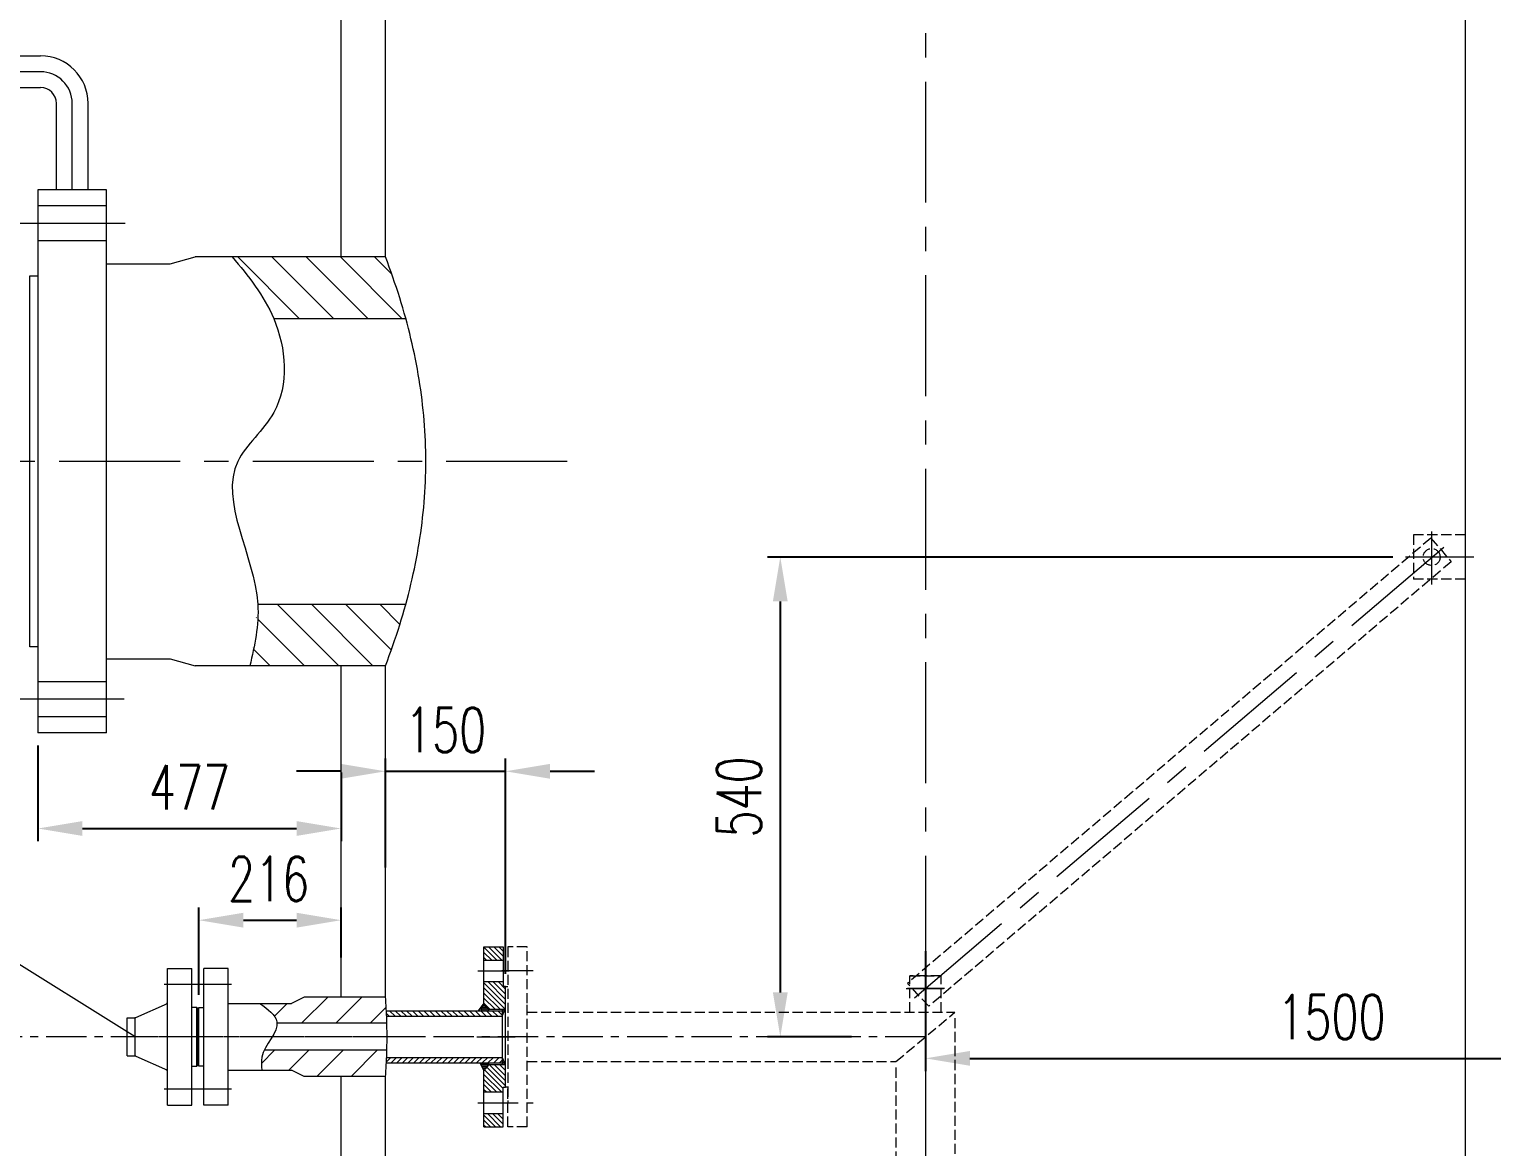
# Model space of a CAD drawing. Header units: millimetres. Extents: x -20190 to -19596, y -22267 to -21426.
# Drawn here: x -20089.5 to -19974.4, y -21715.1 to -21627.1 of the extents above; entities that cross this region are included whole.
import ezdxf

# ---------------------------------------------------------------- set-up
doc = ezdxf.new("R2010")
doc.units = ezdxf.units.MM
doc.linetypes.add('ACAD_ISO02W100', pattern=[11, 8, -3])
doc.linetypes.add('CENTER', pattern=[50.800000000000004, 31.75, -6.35, 6.35, -6.35])
for name, color, linetype, lineweight in [('1粗实线', 2, 'Continuous', 50), ('2', 7, 'Continuous', 20), ('3虚线', 4, 'ACAD_ISO02W100', 20), ('4中心线', 1, 'CENTER', 15)]:
    doc.layers.add(name, color=color, linetype=linetype, lineweight=lineweight)
doc.layers.add('3基线', color=1, linetype='CENTER')
doc.styles.add('SPM', font='romans.shx', dxfattribs={"width": 0.71, "height": 3.5, "bigfont": 'gbcbig.shx'})
doc.dimstyles.new('SPM-20', dxfattribs={"dimtxt": 3.5, "dimasz": 3.5, "dimexe": 1, "dimexo": 1, "dimgap": 1.5, "dimtad": 1, "dimlfac": 20, "dimdsep": 46, "dimtxsty": 'SPM', "dimcen": 3.5, "dimclrd": 3, "dimclre": 3, "dimclrt": 3, "dimadec": 0, "dimazin": 0, "dimtfac": 1, "dimtmove": 0, "dimatfit": 3, "dimfxl": 1.25, "dimarcsym": 1})

# ---------------------------------------------------------------- blocks, each defined once
blk = doc.blocks.new('*D117')
at = {"layer": '2', "color": 7, "lineweight": -2}
for p, q in [((-20065.98936855336, -21590.62268475569), (-20113.60047216026, -21590.62268475569)), ((-20112.60047216026, -21594.12268475569), (-20112.60047216026, -21947.12268477986)), ((-20065.98936855336, -21950.62268477986), (-20113.60047216026, -21950.62268477986))]:
    blk.add_line(p, q, dxfattribs=at)
at = {"layer": '2', "color": 7}
for points in [[(-20113.18380549359, -21594.12268475569), (-20112.01713882693, -21594.12268475569), (-20112.60047216026, -21590.62268475569)], [(-20113.18380549359, -21947.12268477986), (-20112.01713882693, -21947.12268477986), (-20112.60047216026, -21950.62268477986)]]:
    blk.add_solid(points, dxfattribs=at)
at = {"layer": 'Defpoints', "color": 0}
for p in [(-20064.98936855336, -21590.62268475569), (-20112.60047216026, -21950.62268477986), (-20064.98936855336, -21950.62268477986)]:
    blk.add_point(p, dxfattribs=at)
at = {"layer": '2', "color": 7, "lineweight": 13, "insert": (-20115.85047216026, -21779.70297865532), "char_height": 3.5, "attachment_point": 5, "rotation": 90, "style": 'SPM'}
blk.add_mtext('11200', dxfattribs=at)
blk = doc.blocks.new('*D84')
at = {"layer": '2', "color": 7, "lineweight": -2}
for p, q in [((-20035.23936855336, -21545.56369949377), (-20123.31686906131, -21545.56369949377)), ((-20122.31686906131, -21549.06369949377), (-20122.31686906131, -22022.12268477986)), ((-20072.48936855336, -22025.62268477986), (-20123.31686906131, -22025.62268477986))]:
    blk.add_line(p, q, dxfattribs=at)
at = {"layer": '2', "color": 7}
for points in [[(-20122.90020239464, -21549.06369949377), (-20121.73353572797, -21549.06369949377), (-20122.31686906131, -21545.56369949377)], [(-20122.90020239464, -22022.12268477986), (-20121.73353572797, -22022.12268477986), (-20122.31686906131, -22025.62268477986)]]:
    blk.add_solid(points, dxfattribs=at)
at = {"layer": 'Defpoints', "color": 0}
for p in [(-20034.23936855336, -21545.56369949377), (-20122.31686906131, -22025.62268477986), (-20071.48936855336, -22025.62268477986)]:
    blk.add_point(p, dxfattribs=at)
at = {"layer": '2', "color": 7, "lineweight": 13, "insert": (-20125.5668690613, -21780.92897659236), "char_height": 3.5, "attachment_point": 5, "rotation": 90, "style": 'SPM'}
blk.add_mtext('~13600', dxfattribs=at)
blk = doc.blocks.new('*D100')
at = {"layer": '2', "color": 7, "lineweight": -2}
for p, q in [((-20004.48936855336, -21485.2965998885), (-19935.73976984638, -21485.2965998885)), ((-19936.73976984638, -21644.70202033544), (-19936.73976984638, -21488.7965998885)), ((-19951.51436855336, -21648.20202033544), (-19935.73976984638, -21648.20202033544))]:
    blk.add_line(p, q, dxfattribs=at)
at = {"layer": '2', "color": 7}
for points in [[(-19937.32310317971, -21488.7965998885), (-19936.15643651305, -21488.7965998885), (-19936.73976984638, -21485.2965998885)], [(-19937.32310317971, -21644.70202033544), (-19936.15643651305, -21644.70202033544), (-19936.73976984638, -21648.20202033544)]]:
    blk.add_solid(points, dxfattribs=at)
at = {"layer": 'Defpoints', "color": 0}
for p in [(-20005.48936855336, -21485.2965998885), (-19936.73976984638, -21485.2965998885), (-19952.51436855336, -21648.20202033544)]:
    blk.add_point(p, dxfattribs=at)
at = {"layer": '2', "color": 7, "lineweight": 13, "insert": (-19939.98976984638, -21566.74931011197), "char_height": 3.5, "attachment_point": 5, "rotation": 90, "style": 'SPM'}
blk.add_mtext('3400', dxfattribs=at)
blk = doc.blocks.new('*D145')
at = {"layer": '2', "color": 7, "lineweight": -2}
for p, q in [((-20065.98936855336, -21590.62268475569), (-20103.84125308617, -21590.62268475569)), ((-20102.84125308617, -21594.12268475569), (-20102.84125308617, -21657.62268475569)), ((-20094.70207066196, -21661.12268475569), (-20103.84125308617, -21661.12268475569))]:
    blk.add_line(p, q, dxfattribs=at)
at = {"layer": '2', "color": 7}
for points in [[(-20103.4245864195, -21594.12268475569), (-20102.25791975284, -21594.12268475569), (-20102.84125308617, -21590.62268475569)], [(-20103.4245864195, -21657.62268475569), (-20102.25791975284, -21657.62268475569), (-20102.84125308617, -21661.12268475569)]]:
    blk.add_solid(points, dxfattribs=at)
at = {"layer": 'Defpoints', "color": 0}
for p in [(-20064.98936855336, -21590.62268475569), (-20102.84125308617, -21661.12268475569), (-20093.70207066196, -21661.12268475569)]:
    blk.add_point(p, dxfattribs=at)
at = {"layer": '2', "color": 7, "lineweight": 13, "insert": (-20106.09125308616, -21625.8726847557), "char_height": 3.5, "attachment_point": 5, "rotation": 90, "style": 'SPM'}
blk.add_mtext('1410', dxfattribs=at)
blk = doc.blocks.new('*D146')
at = {"layer": '2', "color": 7, "lineweight": -2}
for p, q in [((-20088.85449649753, -21683.49768475569), (-20088.85449649753, -21691.03234858176)), ((-20064.98936855336, -21685.62751666873), (-20064.98936855336, -21691.03234858176)), ((-20085.35449649753, -21690.03234858176), (-20068.48936855336, -21690.03234858176))]:
    blk.add_line(p, q, dxfattribs=at)
at = {"layer": '2', "color": 7}
for points in [[(-20085.35449649753, -21689.44901524843), (-20085.35449649753, -21690.61568191509), (-20088.85449649753, -21690.03234858176)], [(-20068.48936855336, -21689.44901524843), (-20068.48936855336, -21690.61568191509), (-20064.98936855336, -21690.03234858176)]]:
    blk.add_solid(points, dxfattribs=at)
at = {"layer": 'Defpoints', "color": 0}
for p in [(-20088.85449649753, -21682.49768475569), (-20064.98936855336, -21684.62751666873), (-20064.98936855336, -21690.03234858176)]:
    blk.add_point(p, dxfattribs=at)
at = {"layer": '2', "color": 7, "lineweight": 13, "insert": (-20076.92193252545, -21686.78234858176), "char_height": 3.5, "attachment_point": 5, "style": 'SPM'}
blk.add_mtext('477', dxfattribs=at)
blk = doc.blocks.new('*D150')
at = {"layer": '2', "color": 7, "lineweight": -2}
for p, q in [((-20018.98936855336, -21699.68072270204), (-20018.98936855336, -21709.13069721001)), ((-19943.98936855336, -21708.07952260412), (-19943.98936855336, -21707.13069721001)), ((-20015.48936855336, -21708.13069721001), (-19947.48936855336, -21708.13069721001))]:
    blk.add_line(p, q, dxfattribs=at)
at = {"layer": '2', "color": 7}
for points in [[(-20015.48936855336, -21707.54736387668), (-20015.48936855336, -21708.71403054334), (-20018.98936855336, -21708.13069721001)], [(-19947.48936855336, -21707.54736387668), (-19947.48936855336, -21708.71403054334), (-19943.98936855336, -21708.13069721001)]]:
    blk.add_solid(points, dxfattribs=at)
at = {"layer": 'Defpoints', "color": 0}
for p in [(-20018.98936855336, -21698.68072270204), (-19943.98936855336, -21708.13069721001), (-19943.98936855336, -21709.07952260412)]:
    blk.add_point(p, dxfattribs=at)
at = {"layer": '2', "color": 7, "lineweight": 13, "insert": (-19987.02822390464, -21704.88069721001), "char_height": 3.5, "attachment_point": 5, "style": 'SPM'}
blk.add_mtext('1500', dxfattribs=at)
blk = doc.blocks.new('*D143')
at = {"layer": '2', "color": 7, "lineweight": -2}
for p, q in [((-20076.18532314751, -21703.13521264604), (-20076.18532314751, -21696.25257074839)), ((-20064.98936855336, -21700.19239559378), (-20064.98936855336, -21696.25257074839)), ((-20072.68532314751, -21697.25257074839), (-20068.48936855336, -21697.25257074839))]:
    blk.add_line(p, q, dxfattribs=at)
at = {"layer": '2', "color": 7}
for points in [[(-20072.68532314751, -21696.66923741506), (-20072.68532314751, -21697.83590408172), (-20076.18532314751, -21697.25257074839)], [(-20068.48936855336, -21696.66923741506), (-20068.48936855336, -21697.83590408172), (-20064.98936855336, -21697.25257074839)]]:
    blk.add_solid(points, dxfattribs=at)
at = {"layer": 'Defpoints', "color": 0}
for p in [(-20064.98936855336, -21697.25257074839), (-20064.98936855336, -21701.19239559378), (-20076.18532314751, -21704.13521264604)]:
    blk.add_point(p, dxfattribs=at)
at = {"layer": '2', "color": 7, "lineweight": 13, "insert": (-20070.69868639326, -21694.00257074839), "char_height": 3.5, "attachment_point": 5, "style": 'SPM'}
blk.add_mtext('216', dxfattribs=at)
blk = doc.blocks.new('*D139')
at = {"layer": '2', "color": 7, "lineweight": -2}
for p, q in [((-19982.19711233681, -21668.65745264604), (-20031.4174327376, -21668.65745264604)), ((-20030.4174327376, -21672.15745264604), (-20030.4174327376, -21702.93521264604)), ((-20024.79950236479, -21706.43521264604), (-20031.4174327376, -21706.43521264604))]:
    blk.add_line(p, q, dxfattribs=at)
at = {"layer": '2', "color": 7}
for points in [[(-20031.00076607093, -21672.15745264604), (-20029.83409940427, -21672.15745264604), (-20030.4174327376, -21668.65745264604)], [(-20031.00076607093, -21702.93521264604), (-20029.83409940427, -21702.93521264604), (-20030.4174327376, -21706.43521264604)]]:
    blk.add_solid(points, dxfattribs=at)
at = {"layer": 'Defpoints', "color": 0}
for p in [(-19981.19711233681, -21668.65745264604), (-20030.4174327376, -21706.43521264604), (-20023.79950236479, -21706.43521264604)]:
    blk.add_point(p, dxfattribs=at)
at = {"layer": '2', "color": 7, "lineweight": 13, "insert": (-20033.66743273759, -21687.54633264604), "char_height": 3.5, "attachment_point": 5, "rotation": 90, "style": 'SPM'}
blk.add_mtext('540', dxfattribs=at)
blk = doc.blocks.new('*D140')
at = {"layer": '2', "color": 7, "lineweight": -2}
for p, q in [((-20064.98936855336, -21685.52802074647), (-20068.48936855336, -21685.52802074647)), ((-20061.48936855336, -21693.09992051965), (-20061.48936855336, -21684.52802074647)), ((-20061.48936855336, -21685.52802074647), (-20052.04488855336, -21685.52802074647)), ((-20052.04488855336, -21701.46854784603), (-20052.04488855336, -21684.52802074647)), ((-20048.54488855336, -21685.52802074647), (-20045.04488855336, -21685.52802074647))]:
    blk.add_line(p, q, dxfattribs=at)
at = {"layer": '2', "color": 7}
for points in [[(-20064.98936855336, -21684.94468741314), (-20064.98936855336, -21686.1113540798), (-20061.48936855336, -21685.52802074647)], [(-20048.54488855336, -21684.94468741314), (-20048.54488855336, -21686.1113540798), (-20052.04488855336, -21685.52802074647)]]:
    blk.add_solid(points, dxfattribs=at)
at = {"layer": 'Defpoints', "color": 0}
for p in [(-20052.04488855336, -21685.52802074647), (-20061.48936855336, -21694.09992051965), (-20052.04488855336, -21702.46854784603)]:
    blk.add_point(p, dxfattribs=at)
at = {"layer": '2', "color": 7, "lineweight": 13, "insert": (-20056.76712855336, -21682.27802074647), "char_height": 3.5, "attachment_point": 5, "style": 'SPM'}
blk.add_mtext('150', dxfattribs=at)

msp = doc.modelspace()

# ---------------------------------------------------------------- hatches: boundary and pattern name
at = {"layer": '2', "lineweight": 13}
h = msp.add_hatch(dxfattribs=at)
h.set_pattern_fill('ANSI31', scale=0.6, style=0)
h.set_pattern_definition([(135, (-38763.94025485577, -39.22493181133905), (1.347038418160373, 1.347038418160373), [])])
edge = h.paths.add_edge_path()
edge.add_spline(control_points=[(-20073.55515196472, -21645.02268475569), (-20072.31505930244, -21646.52614139188), (-20071.07496664016, -21648.02959802808), (-20070.2979668828, -21649.87268475569)], knot_values=[0, 0, 0, 0, 5.842238839509251, 5.842238839509553, 5.842238839509553, 5.842238839509553], degree=3, periodic=0)
edge.add_line((-20070.29796688281, -21649.87268475569), (-20059.89674618998, -21649.87268475569))
edge.add_spline(control_points=[(-20059.89674618998, -21649.8726847557), (-20060.04650868831, -21649.32628188572), (-20060.52690135739, -21647.69296347562), (-20061.1041935627, -21646.09131813452), (-20061.48936854751, -21645.02268475569)], knot_values=[27.88797015679205, 27.88797015679205, 27.88797015679205, 27.88797015679205, 29.58717566156528, 32.99390543217761, 32.99390543217761, 32.99390543217761, 32.99390543217761], degree=3, periodic=0)
edge.add_line((-20061.48936854751, -21645.02268475569), (-20073.55515196472, -21645.02268475569))
edge = h.paths.add_edge_path()
edge.add_spline(control_points=[(-20071.55073029156, -21672.37268475569), (-20071.44192934936, -21674.03677914117), (-20071.80952039872, -21675.62973194843), (-20072.17711144808, -21677.22268475569)], knot_values=[29.37344908548626, 29.37344908548626, 29.37344908548626, 29.37344908548795, 34.26373060634367, 34.26373060634367, 34.26373060634367, 34.26373060634367], degree=3, periodic=0)
edge.add_line((-20072.17711144808, -21677.22268475569), (-20061.48936854751, -21677.22268475569))
edge.add_spline(control_points=[(-20061.48936854751, -21677.22268475569), (-20061.1041935627, -21676.15405137685), (-20060.52690135739, -21674.55240603576), (-20060.04650868831, -21672.91908762566), (-20059.89674618999, -21672.37268475568)], knot_values=[0, 0, 0, 0, 3.40672977061233, 5.10593527538187, 5.10593527538187, 5.10593527538187, 5.10593527538187], degree=3, periodic=0)
edge.add_line((-20059.89674619, -21672.37268475569), (-20071.55073029156, -21672.37268475569))
h = msp.add_hatch(dxfattribs=at)
h.set_pattern_fill('U', scale=0.2833332, angle=135, style=0, pattern_type=0)
h.set_pattern_definition([(135, (-21635.49244508549, -22266.15452184649), (-0.2003468270552844, -0.2003468270552842), [])])
h.paths.add_polyline_path([(-20053.74488775335, -21713.51854264603), (-20052.23377735335, -21713.51854264603), (-20052.23377735335, -21712.47965424604), (-20053.74488775335, -21712.47965424604)])
h.paths.add_polyline_path([(-20053.74488775335, -21699.35188264603), (-20052.23377735335, -21699.35188264603), (-20052.23377735335, -21700.39077104603), (-20053.74488775335, -21700.39077104603)])
h.paths.add_polyline_path([(-20053.34864627316, -21708.60743384603), (-20052.04488855336, -21708.60743384603), (-20052.04488855336, -21710.40187744603), (-20052.23377735335, -21710.40187744603), (-20052.23377735335, -21710.77965504603), (-20053.74488775335, -21710.77965504603), (-20053.74488775335, -21709.07965584604)])
h.paths.add_polyline_path([(-20053.34864627316, -21704.26299144603), (-20052.04488855336, -21704.26299144603), (-20052.04488855336, -21702.46854784603), (-20052.23377735335, -21702.46854784603), (-20052.23377735335, -21702.09077024604), (-20053.74488775335, -21702.09077024604), (-20053.74488775335, -21703.79076944603)])
h = msp.add_hatch(dxfattribs=at)
h.set_pattern_fill('ANSI31', scale=0.6, style=0)
h.set_pattern_definition([(45, (-1274.038482250948, 194.9625402983111), (-1.347038418160373, 1.347038418160373), [])])
edge = h.paths.add_edge_path()
edge.add_line((-20067.88932314751, -21703.31021264604), (-20068.88932314751, -21703.81021264604))
edge.add_line((-20068.88932314751, -21703.81021264604), (-20071.38682314751, -21703.81021264604))
edge.add_spline(control_points=[(-20071.38682314751, -21703.81021264604), (-20070.75898164496, -21704.26595750168), (-20070.08185898916, -21704.75747513115), (-20070.02759456519, -21705.33058739833), (-20070.02665415801, -21705.37271264604)], knot_values=[0, 0, 0, 0, 1.97059901523212, 2.125277212922033, 2.125277212922033, 2.125277212922033, 2.125277212922033], degree=3, periodic=0)
edge.add_line((-20070.02665415802, -21705.37271264604), (-20061.38763022142, -21705.37271264604))
edge.add_spline(control_points=[(-20061.38763022142, -21705.37271264604), (-20061.38919732215, -21705.31020884026), (-20061.39659502096, -21705.03930964882), (-20061.41436112261, -21704.5600179506), (-20061.4460702689, -21703.93491382424), (-20061.47493164843, -21703.51850609678), (-20061.48936854751, -21703.31021264604)], knot_values=[4.190392657624888, 4.190392657624888, 4.190392657624888, 4.190392657624888, 4.377961431220379, 5.003385372941919, 5.629214946244236, 6.255583321597016, 6.255583321597016, 6.255583321597016, 6.255583321597016], degree=3, periodic=0)
edge.add_line((-20061.48936854751, -21703.31021264604), (-20067.88932314751, -21703.31021264604))
edge = h.paths.add_edge_path()
edge.add_spline(control_points=[(-20071.04106044787, -21707.49771264604), (-20071.12505297669, -21707.67574571022), (-20071.31773610302, -21708.19288776795), (-20071.26419143356, -21708.71778219344), (-20071.2292599797, -21709.06021264604)], knot_values=[4.457065801010974, 4.457065801010974, 4.457065801010974, 4.457065801010974, 5.0026996343269, 6.026691590338642, 6.026691590338642, 6.026691590338642, 6.026691590338642], degree=3, periodic=0)
edge.add_line((-20071.22925997971, -21709.06021264604), (-20068.88932314751, -21709.06021264604))
edge.add_line((-20068.88932314751, -21709.06021264604), (-20067.8893231475, -21709.56021264604))
edge.add_line((-20067.8893231475, -21709.56021264604), (-20061.4893685475, -21709.56021264604))
edge.add_spline(control_points=[(-20061.48936854751, -21709.56021264604), (-20061.47493164843, -21709.3519191953), (-20061.44607026891, -21708.93551146783), (-20061.4143611226, -21708.31040734149), (-20061.39659502096, -21707.83111564326), (-20061.38919732215, -21707.56021645182), (-20061.38763022142, -21707.49771264605)], knot_values=[0, 0, 0, 0, 0.6263683753527806, 1.252197948655097, 1.877621890376637, 2.065190663968488, 2.065190663968488, 2.065190663968488, 2.065190663968488], degree=3, periodic=0)
edge.add_line((-20061.38763022142, -21707.49771264604), (-20071.04106044787, -21707.49771264604))
at = {"layer": '2', "lineweight": 13, "ltscale": 0.01}
h = msp.add_hatch(dxfattribs=at)
h.set_pattern_fill('ANSI37', scale=0.0472222, angle=45, style=0)
h.set_pattern_definition([(90, (-20597.29393226661, -20134.17113154294), (-0.149930485, 3.145630422807244e-17), []), (180, (-20597.29393226661, -20134.17113154294), (-3.145630422807244e-17, -0.149930485), [])])
h.paths.add_polyline_path([(-20053.34864627316, -21704.38094007712), (-20053.34864627316, -21704.26299144603), (-20053.74488775335, -21703.79076944603), (-20054.19408313485, -21704.38094007712)])
h.paths.add_polyline_path([(-20052.30152564916, -21704.8106313299), (-20052.07015137796, -21704.26299144603), (-20052.30152564916, -21704.26299144603)])
h.paths.add_polyline_path([(-20052.30152564916, -21708.05979396217), (-20052.30152564916, -21708.60743384603), (-20052.07015137796, -21708.60743384603)])
h.paths.add_polyline_path([(-20054.04132205964, -21708.48948521495), (-20053.74488775335, -21709.07965584604), (-20053.34864627316, -21708.60743384603), (-20053.34864627316, -21708.48948521495)])
at = {"layer": '2', "lineweight": 13}
h = msp.add_hatch(dxfattribs=at)
h.set_pattern_fill('ANSI31', scale=0.1, style=0)
h.set_pattern_definition([(315, (-1274.038482250951, -43437.94177910571), (-0.2245064030267288, -0.2245064030267289), [])])
edge = h.paths.add_edge_path()
edge.add_line((-20052.30152564916, -21704.81063132991), (-20061.40547815104, -21704.8106313299))
edge.add_spline(control_points=[(-20061.40547815103, -21704.81063132991), (-20061.40867650013, -21704.72714939269), (-20061.41457195924, -21704.58390648802), (-20061.42113860769, -21704.4406917553), (-20061.42400740109, -21704.38094007712)], knot_values=[1.072739833577604, 1.072739833577604, 1.072739833577604, 1.072739833577604, 1.323367213988811, 1.502825329066304, 1.502825329066304, 1.502825329066304, 1.502825329066304], degree=3, periodic=0)
edge.add_line((-20061.42400740109, -21704.38094007712), (-20052.30152564916, -21704.38094007713))
edge.add_line((-20052.30152564916, -21704.38094007713), (-20052.30152564916, -21704.81063132991))
h = msp.add_hatch(dxfattribs=at)
h.set_pattern_fill('ANSI31', scale=0.1, style=0)
h.set_pattern_definition([(45, (0, 0), (-0.2245064030267288, 0.2245064030267289), [])])
edge = h.paths.add_edge_path()
edge.add_line((-20052.30152564916, -21708.05979396217), (-20061.40547815104, -21708.05979396217))
edge.add_spline(control_points=[(-20061.40547815103, -21708.05979396217), (-20061.40867650013, -21708.14327589938), (-20061.41457195924, -21708.28651880405), (-20061.42113860769, -21708.42973353678), (-20061.42400740109, -21708.48948521495)], knot_values=[1.072739833577604, 1.072739833577604, 1.072739833577604, 1.072739833577604, 1.323367213988811, 1.502825329066304, 1.502825329066304, 1.502825329066304, 1.502825329066304], degree=3, periodic=0)
edge.add_line((-20061.42400740109, -21708.48948521495), (-20052.30152564916, -21708.48948521494))
edge.add_line((-20052.30152564916, -21708.48948521494), (-20052.30152564916, -21708.05979396217))

# ---------------------------------------------------------------- linework, layer by layer
at = {"layer": '1粗实线', "color": 7, "lineweight": 13}
for p, q in [((-20064.98936855336, -21645.02268475569), (-20064.98936855336, -21590.62268475569)), ((-20061.48936855336, -21645.02268475569), (-20061.48936855336, -21590.62268475569)), ((-19976.48936855336, -21677.22268475569), (-19976.48936855336, -21590.62268475569)), ((-20094.59116316419, -21629.19143475569), (-20088.65449649753, -21629.19143475569)), ((-20094.59116316419, -21631.69143475569), (-20088.65449649753, -21631.69143475569)), ((-20087.40449649753, -21639.74768475569), (-20087.40449649753, -21632.94143475569)), ((-20084.90449649753, -21639.74768475569), (-20084.90449649753, -21632.94143475569)), ((-20083.45449649752, -21639.74768475569), (-20088.85449649753, -21639.74768475569)), ((-20088.85449649753, -21639.74768475569), (-20088.85449649753, -21682.49768475569)), ((-20083.45449649752, -21682.49768475569), (-20083.45449649752, -21639.74768475569)), ((-20083.45449649752, -21641.01018475569), (-20088.85449649753, -21641.01018475569)), ((-20083.45449649752, -21643.76018475569), (-20088.85449649753, -21643.76018475569)), ((-20078.45449649752, -21645.57268475569), (-20076.48936855336, -21645.02268475569)), ((-20061.48936855336, -21645.02268475569), (-20076.48936855336, -21645.02268475569)), ((-20083.45449649752, -21645.57268475569), (-20078.45449649752, -21645.57268475569)), ((-20089.48949649752, -21675.72268475569), (-20089.48949649752, -21646.52268475569)), ((-20089.48949649752, -21646.52268475569), (-20088.85449649753, -21646.52268475569)), ((-20070.2979668828, -21649.87268475569), (-20059.89674618994, -21649.87268475569)), ((-20071.55073029156, -21672.37268475569), (-20059.89674618994, -21672.37268475569)), ((-20088.85449649753, -21675.72268475569), (-20089.48949649752, -21675.72268475569)), ((-20083.45449649752, -21676.67268475569), (-20078.45449649752, -21676.67268475569)), ((-20078.45449649752, -21676.67268475569), (-20076.48936855336, -21677.22268475569)), ((-20061.48936855336, -21677.22268475569), (-20076.48936855336, -21677.22268475569)), ((-20064.98936855336, -21703.31021264604), (-20064.98936855336, -21677.22268475569)), ((-20061.48936855336, -21703.31021264604), (-20061.48936855336, -21677.22268475569)), ((-19976.48936855336, -21803.62268475569), (-19976.48936855336, -21677.22268475569)), ((-20083.45449649752, -21678.48518475569), (-20088.85449649753, -21678.48518475569)), ((-20083.45449649752, -21681.23518475569), (-20088.85449649753, -21681.23518475569)), ((-20083.45449649752, -21682.49768475569), (-20088.85449649753, -21682.49768475569)), ((-20053.74488775336, -21699.35188264603), (-20052.23377735335, -21699.35188264603)), ((-20053.74488775336, -21703.79076944603), (-20053.74488775336, -21699.35188264603)), ((-20052.23377735335, -21699.35188264603), (-20052.23377735335, -21702.46854784603)), ((-20053.74488775336, -21700.39077104603), (-20052.23377735335, -21700.39077104603)), ((-20078.65632314751, -21701.06021264604), (-20076.73132314751, -21701.06021264604)), ((-20078.65632314751, -21711.81021264604), (-20078.65632314751, -21701.06021264604)), ((-20076.73132314751, -21711.81021264604), (-20076.73132314751, -21701.06021264604)), ((-20073.88432314751, -21701.06021264604), (-20075.78932314751, -21701.06021264604)), ((-20075.78932314751, -21711.81021264604), (-20075.78932314751, -21701.06021264604)), ((-20073.88432314751, -21711.81021264604), (-20073.88432314751, -21701.06021264604)), ((-20053.74488775336, -21702.09077024604), (-20052.23377735335, -21702.09077024604)), ((-20052.04488855336, -21702.46854784603), (-20052.23377735335, -21702.46854784603)), ((-20052.04488855336, -21710.40187744603), (-20052.04488855336, -21702.46854784603)), ((-20052.04488855336, -21710.40187744603), (-20052.04488855336, -21702.46854784603)), ((-20081.15808537618, -21704.90872710204), (-20078.65632314751, -21703.81021264604)), ((-20073.88432314751, -21703.81021264604), (-20068.8893231475, -21703.81021264604)), ((-20067.88932314751, -21703.31021264604), (-20068.8893231475, -21703.81021264604)), ((-20061.48936854751, -21703.31021264604), (-20067.88932314751, -21703.31021264604)), ((-20053.74488775336, -21703.79076944603), (-20054.19408313485, -21704.38094007712)), ((-20053.34864627316, -21704.26299144603), (-20053.74488775336, -21703.79076944603)), ((-20081.83132314751, -21707.94271264604), (-20081.83132314751, -21704.92771264604)), ((-20081.83132314751, -21704.92771264604), (-20081.2485455548, -21704.92771264604)), ((-20081.20132314751, -21707.94271264604), (-20081.20132314751, -21704.92771264604)), ((-20076.33532314751, -21704.13521264604), (-20076.73132314751, -21704.13521264604)), ((-20076.33532314751, -21708.73521264604), (-20076.33532314751, -21704.13521264604)), ((-20076.2603231475, -21708.73521264604), (-20076.2603231475, -21704.13521264604)), ((-20076.18532314751, -21708.73521264604), (-20076.18532314751, -21704.13521264604)), ((-20076.18532314751, -21704.13521264604), (-20075.78932314751, -21704.13521264604)), ((-20061.40547815104, -21704.8106313299), (-20052.30152564916, -21704.8106313299)), ((-20061.40388594323, -21704.38094007712), (-20052.30152564916, -21704.38094007712)), ((-20053.34864627316, -21704.26299144603), (-20052.04488855336, -21704.26299144603)), ((-20053.34864627316, -21704.38094007712), (-20053.34864627316, -21704.26299144603)), ((-20052.30152564916, -21704.26299144603), (-20052.30152564916, -21708.60743384603)), ((-20061.38763022142, -21705.37271264604), (-20070.02665415801, -21705.37271264604)), ((-20081.83132314751, -21707.94271264604), (-20081.2485455548, -21707.94271264604)), ((-20081.15808537618, -21707.96169819003), (-20078.65632314751, -21709.06021264604)), ((-20061.37432314751, -21707.49771264604), (-20071.04106044787, -21707.49771264604)), ((-20061.4240074011, -21708.48948521495), (-20052.30152564916, -21708.48948521495)), ((-20061.40547815103, -21708.05979396217), (-20052.30152564916, -21708.05979396217)), ((-20054.50747995612, -21708.48948521495), (-20052.30152564916, -21708.48948521495)), ((-20053.74488775336, -21709.07965584604), (-20054.04132205965, -21708.48948521495)), ((-20053.34864627316, -21708.60743384603), (-20053.34864627316, -21708.48948521495)), ((-20076.73132314751, -21708.73521264604), (-20076.33532314751, -21708.73521264604)), ((-20075.78932314751, -21708.73521264604), (-20076.18532314751, -21708.73521264604)), ((-20073.88432314751, -21709.06021264604), (-20068.8893231475, -21709.06021264604)), ((-20067.88932314751, -21709.56021264604), (-20068.8893231475, -21709.06021264604)), ((-20061.48936854751, -21709.56021264604), (-20067.88932314751, -21709.56021264604)), ((-20064.98936855336, -21803.62268475569), (-20064.98936855336, -21709.56021264604)), ((-20061.48936855336, -21803.62268475569), (-20061.48936855336, -21709.56021264604)), ((-20053.34864627316, -21708.60743384603), (-20053.74488775336, -21709.07965584604)), ((-20053.74488775336, -21713.51854264603), (-20053.74488775336, -21709.07965584604)), ((-20053.34864627316, -21708.60743384603), (-20052.04488855336, -21708.60743384603)), ((-20053.74488775336, -21710.77965504603), (-20052.23377735335, -21710.77965504603)), ((-20052.23377735335, -21713.51854264603), (-20052.23377735335, -21710.40187744603)), ((-20052.23377735335, -21710.40187744603), (-20052.04488855336, -21710.40187744603)), ((-20078.65632314751, -21711.81021264604), (-20076.73132314751, -21711.81021264604)), ((-20073.88432314751, -21711.81021264604), (-20075.78932314751, -21711.81021264604)), ((-20053.74488775336, -21712.47965424604), (-20052.23377735335, -21712.47965424604)), ((-20053.74488775336, -21713.51854264603), (-20052.23377735335, -21713.51854264603))]:
    msp.add_line(p, q, dxfattribs=at)
for centre, radius, start, end in [((-20088.65449649753, -21632.94143475569), 3.75, 7.016477563892661e-15, 90), ((-20088.65449649753, -21632.94143475569), 1.25, 7.016477563892661e-15, 90), ((-20078.83132314751, -21703.69592712842), 0.175, 293.7060986141939, 0), ((-20081.2485455548, -21704.70271264604), 0.225, 270, 293.7060986141939), ((-20081.2485455548, -21708.16771264604), 0.225, 66.29390138580607, 90), ((-20078.83132314751, -21709.17449816365), 0.175, 0, 66.29390138580607)]:
    msp.add_arc(centre, radius, start, end, dxfattribs=at)
for points in [[(-20061.48936854751, -21677.22268475569), (-20060.37698024751, -21674.00268475569), (-20059.49067224751, -21670.78268475569), (-20058.84552994751, -21667.56268475569), (-20058.45338254751, -21664.34268475569), (-20058.32179789752, -21661.12268475569), (-20058.45338254751, -21657.90268475569), (-20058.84552994751, -21654.68268475569), (-20059.49067224751, -21651.46268475569), (-20060.37698024751, -21648.24268475569), (-20061.48936854751, -21645.02268475569)], [(-20061.48936854751, -21709.56021264604), (-20061.44798809751, -21708.93521264604), (-20061.41577544751, -21708.31021264604), (-20061.39275139751, -21707.68521264604), (-20061.37893094751, -21707.06021264604), (-20061.37432314751, -21706.43521264604), (-20061.37893094751, -21705.81021264604), (-20061.39275139751, -21705.18521264604), (-20061.41577544751, -21704.56021264604), (-20061.44798809751, -21703.93521264604), (-20061.48936854751, -21703.31021264604)]]:
    msp.add_spline(points, degree=3, dxfattribs=at)
at = {"layer": '2', "color": 7, "lineweight": 13}
msp.add_line((-20081.20132314751, -21706.43521264604), (-20137.40298039545, -21671.30611219405), dxfattribs=at)
at = {"layer": '2', "color": 7, "lineweight": 13, "ltscale": 0.01}
for p, q in [((-20052.30152564916, -21704.8106313299), (-20052.07015137796, -21704.26299144603)), ((-20052.30152564916, -21708.05979396217), (-20052.07015137796, -21708.60743384603))]:
    msp.add_line(p, q, dxfattribs=at)
at = {"layer": '2', "color": 7, "lineweight": 13}
for points in [[(-20073.55515196472, -21645.02268475569), (-20070.2979668828, -21649.87268475569), (-20070.2979668828, -21657.27887932776), (-20073.11668482644, -21661.12268475569), (-20071.55073029156, -21672.37268475569), (-20072.17711144808, -21677.22268475569)], [(-20071.38682314751, -21703.81021264604), (-20070.03879257914, -21705.24759709899), (-20071.2292599797, -21708.03622069003), (-20071.2292599797, -21709.06021264604)]]:
    msp.add_spline(points, degree=3, dxfattribs=at)
at = {"layer": '3基线', "color": 7, "lineweight": 13, "ltscale": 0.3}
for p, q in [((-19979.14083977441, -21670.81196615523), (-19979.14083977441, -21666.63587888426)), ((-19978.17958535466, -21667.90576234616), (-20019.85975616693, -21703.38133997292)), ((-19975.83290630598, -21668.65745264604), (-19981.19711233681, -21668.65745264604)), ((-20018.98934855336, -21692.67645283991), (-20018.98934855336, -21755.62268475569)), ((-20020.4975480098, -21702.64053701465), (-20017.57428692012, -21702.64053701465)), ((-20017.48118909692, -21702.64053701465), (-20020.4044501866, -21702.64053701465))]:
    msp.add_line(p, q, dxfattribs=at)
at = {"layer": '3虚线', "color": 7, "lineweight": 13, "ltscale": 0.1}
for p, q in [((-19976.48940855337, -21666.90673885408), (-19980.57212180723, -21666.90673885408)), ((-19980.57212180723, -21666.90673885408), (-19980.57212180723, -21670.40816643799)), ((-19979.19482095921, -21667.15757820628), (-20002.71883916216, -21687.17976423835)), ((-19979.19482095921, -21667.15757820628), (-19977.6023620231, -21669.02675538027)), ((-19977.6023620231, -21669.02675538027), (-20018.72124214323, -21704.02459716449)), ((-19976.48940855337, -21670.40816643799), (-19980.57212180723, -21670.40816643799)), ((-20002.71883916216, -21687.17976423835), (-20020.40249845356, -21702.23099881085)), ((-20050.34488935336, -21699.35188264603), (-20051.85599975336, -21699.35188264603)), ((-20051.85599975336, -21699.35188264603), (-20051.85599975336, -21711.62965464603)), ((-20050.34488935336, -21703.79076944603), (-20050.34488935336, -21699.35188264603)), ((-20017.763888899, -21701.63863959167), (-20020.21488820773, -21701.63863959167)), ((-20020.21488820773, -21704.49653886938), (-20020.21488820773, -21701.63863959167)), ((-20020.21484820772, -21704.49653886938), (-20020.21484820772, -21701.63863959167)), ((-20020.21484820772, -21701.63863959167), (-20017.76384889899, -21701.63863959167)), ((-20017.763888899, -21704.49653886938), (-20017.763888899, -21701.63863959167)), ((-20017.76384889899, -21704.49653886938), (-20017.76384889899, -21701.63863959167)), ((-20052.04488855336, -21702.46854784603), (-20051.85599975336, -21702.46854784603)), ((-20018.72124214323, -21704.02459716449), (-20020.40249845356, -21702.23099881085)), ((-20050.34488935336, -21713.51854264603), (-20050.34488935336, -21703.10481466221)), ((-20050.34488935336, -21704.4835580775), (-20016.66492179822, -21704.4835580775)), ((-20021.3137753085, -21708.38686721457), (-20016.66492179822, -21704.4835580775)), ((-20016.66492179822, -21704.95533472853), (-20016.66492179822, -21729.99761589499)), ((-20050.34488935336, -21708.38686721457), (-20021.3137753085, -21708.38686721457)), ((-20021.3137753085, -21708.85864386559), (-20021.3137753085, -21729.99761589499)), ((-20051.85599975336, -21710.40187744603), (-20052.04488855336, -21710.40187744603)), ((-20051.85599975336, -21713.51854264603), (-20051.85599975336, -21710.40187744603)), ((-20050.34488935336, -21713.51854264603), (-20051.85599975336, -21713.51854264603))]:
    msp.add_line(p, q, dxfattribs=at)
msp.add_circle((-19979.14083977441, -21668.65745264604), 0.6652931707440638, dxfattribs=at)
at = {"layer": '4中心线', "color": 7, "lineweight": 13, "ltscale": 0.3}
for p, q in [((-20018.98936855336, -21524.54608060205), (-20018.98936855336, -22030.43074046609)), ((-20088.65449649753, -21630.44143475569), (-20096.35582426014, -21630.44143475569)), ((-20086.15449649752, -21639.74768475569), (-20086.15449649752, -21632.94143475569)), ((-20081.99148970808, -21642.38518475569), (-20096.58284808635, -21642.38518475569)), ((-20047.18497876849, -21661.12268475569), (-20099.94751575156, -21661.12268475569)), ((-20082.07008505671, -21679.86018475569), (-20096.86059479019, -21679.86018475569)), ((-20082.07008505671, -21679.86018475569), (-20089.10449649752, -21679.86018475569))]:
    msp.add_line(p, q, dxfattribs=at)
at = {"layer": '4中心线', "color": 7, "lineweight": 13, "ltscale": 0.1}
for p, q in [((-20054.21710975336, -21701.24077064603), (-20051.76155535335, -21701.24077064603)), ((-20049.87266735336, -21701.24077064603), (-20052.32822175336, -21701.24077064603)), ((-20018.98936855336, -21706.43521264604), (-20093.97036855336, -21706.43521264604)), ((-20059.03220123637, -21706.43521264604), (-20082.90215116963, -21706.43521264604)), ((-20054.31155415336, -21706.43521264603), (-20051.28933335336, -21706.43521264603)), ((-20054.21710975336, -21711.62965464603), (-20049.87964141374, -21711.62965464603))]:
    msp.add_line(p, q, dxfattribs=at)
at = {"layer": '4中心线', "color": 7, "lineweight": 13}
for p, q in [((-20073.61432314751, -21702.31021264604), (-20078.90632314751, -21702.31021264604)), ((-20073.61432314751, -21710.56021264604), (-20078.90632314751, -21710.56021264604))]:
    msp.add_line(p, q, dxfattribs=at)
at = {"layer": '4中心线', "color": 7, "lineweight": 13, "ltscale": 0.3}
msp.add_arc((-20088.65449649753, -21632.94143475569), 2.5, 7.016477563892661e-15, 90, dxfattribs=at)

# ---------------------------------------------------------------- dimensions: what is measured, and where the dimension line sits
at = {"layer": '2', "color": 7, "lineweight": 13}
for base, p1, p2, angle, text, picture, middle in [((-19936.73976984638, -21485.2965998885), (-19952.51436855336, -21648.20202033544), (-20005.48936855336, -21485.2965998885), 90, '3400', '*D100', (-19939.98976984638, -21566.74931011197)), ((-20030.4174327376, -21706.43521264604), (-19981.19711233681, -21668.65745264604), (-20023.79950236479, -21706.43521264604), 90, '540', '*D139', (-20033.66743273759, -21687.54633264604)), ((-20064.98936855336, -21690.03234858176), (-20088.85449649753, -21682.49768475569), (-20064.98936855336, -21684.62751666873), 180, '477', '*D146', (-20076.92193252545, -21686.78234858176))]:
    dim = msp.add_linear_dim(base=base, p1=p1, p2=p2, angle=angle, text=text, dimstyle='SPM-20', override={"dimclrd": 7, "dimclre": 7, "dimclrt": 7}, dxfattribs=at)
    dim.commit()
    dim.dimension.update_dxf_attribs({"geometry": picture, "text_midpoint": middle})
for base, p1, p2, text, picture, middle in [((-20122.31686906131, -22025.62268477986), (-20034.23936855336, -21545.56369949377), (-20071.48936855336, -22025.62268477986), '~13600', '*D84', (-20122.3168690613, -21780.92897659236)), ((-20112.60047216026, -21950.62268477986), (-20064.98936855336, -21590.62268475569), (-20064.98936855336, -21950.62268477986), '11200', '*D117', (-20112.60047216026, -21779.70297865532))]:
    dim = msp.add_linear_dim(base=base, p1=p1, p2=p2, angle=90, text=text, dimstyle='SPM-20', override={"dimclrd": 7, "dimclre": 7, "dimclrt": 7}, dxfattribs=at)
    dim.commit()
    dim.dimension.update_dxf_attribs({"geometry": picture, "text_midpoint": middle, "dimtype": 160})
dim = msp.add_linear_dim(base=(-20102.84125308617, -21661.12268475569), p1=(-20064.98936855336, -21590.62268475569), p2=(-20093.70207066196, -21661.12268475569), angle=90, dimstyle='SPM-20', override={"dimclrd": 7, "dimclre": 7, "dimclrt": 7}, dxfattribs=at)
dim.commit()
dim.dimension.update_dxf_attribs({"geometry": '*D145', "text_midpoint": (-20106.09125308616, -21625.8726847557)})
for base, p1, p2, text, picture, middle in [((-20052.04488855336, -21685.52802074647), (-20061.48936855336, -21694.09992051965), (-20052.04488855336, -21702.46854784603), '150', '*D140', (-20056.76712855336, -21685.52802074647)), ((-20064.98936855336, -21697.25257074839), (-20076.18532314751, -21704.13521264604), (-20064.98936855336, -21701.19239559378), '216', '*D143', (-20070.69868639326, -21697.25257074839))]:
    dim = msp.add_linear_dim(base=base, p1=p1, p2=p2, text=text, dimstyle='SPM-20', override={"dimclrd": 7, "dimclre": 7, "dimclrt": 7}, dxfattribs=at)
    dim.commit()
    dim.dimension.update_dxf_attribs({"geometry": picture, "text_midpoint": middle, "dimtype": 160})
dim = msp.add_linear_dim(base=(-19943.98936855336, -21708.13069721001), p1=(-20018.98936855336, -21698.68072270204), p2=(-19943.98936855336, -21709.07952260412), dimstyle='SPM-20', override={"dimclrd": 7, "dimclre": 7, "dimclrt": 7}, dxfattribs=at)
dim.commit()
dim.dimension.update_dxf_attribs({"geometry": '*D150', "text_midpoint": (-19987.02822390464, -21708.13069721001), "dimtype": 160})

doc.saveas('drawing.dxf')
